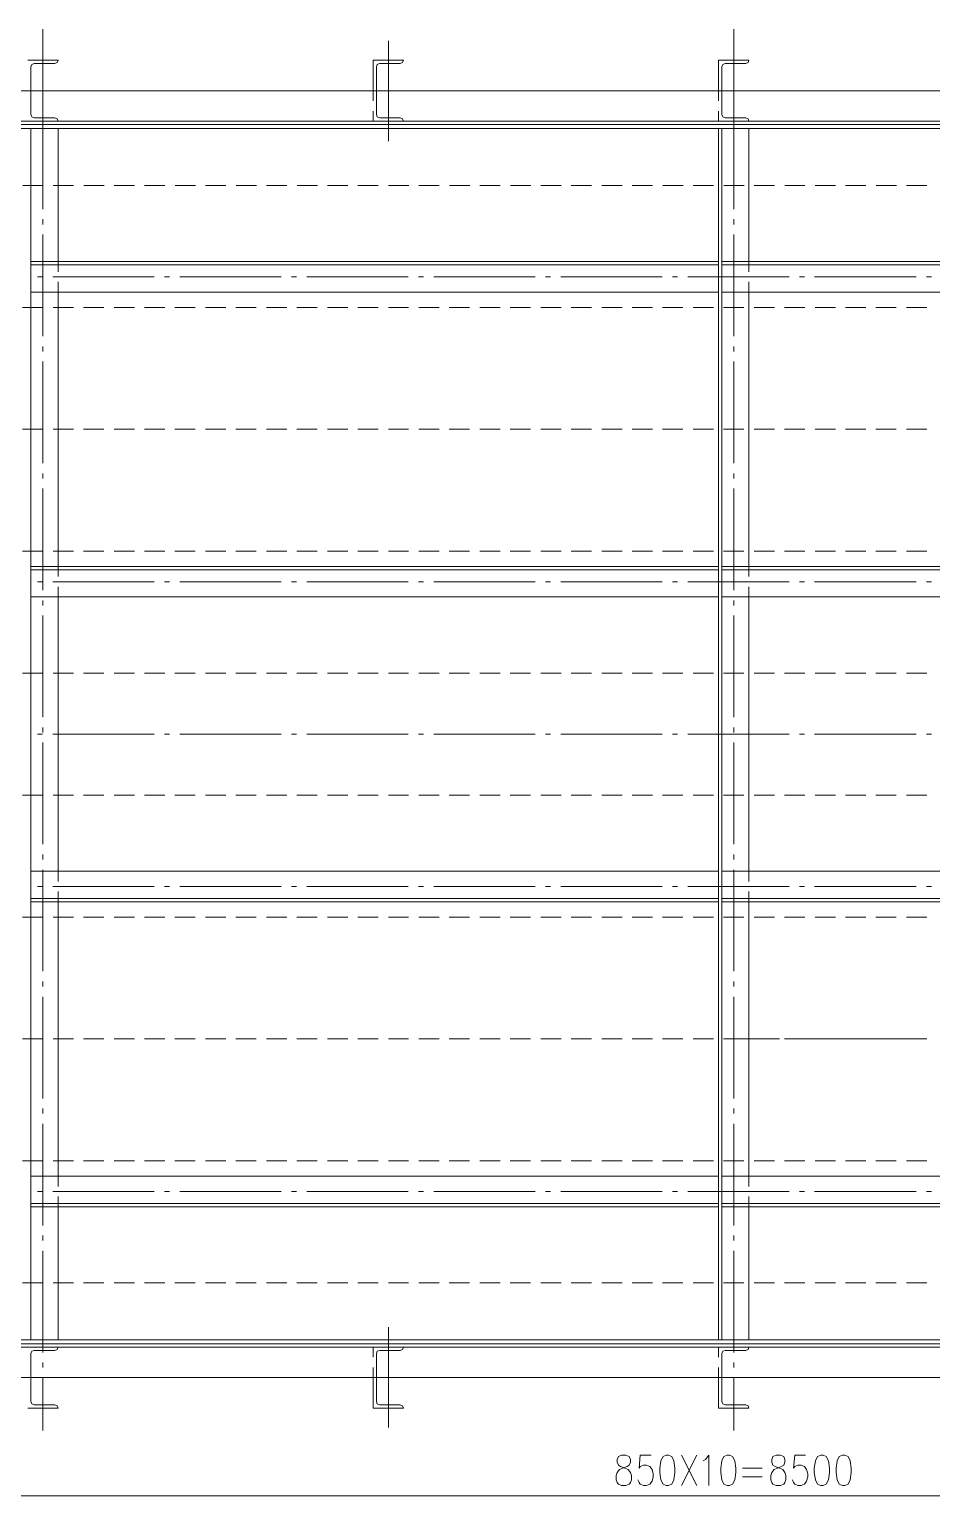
# Model space of a CAD drawing. Header units: millimetres. Extents: x 0 to 829, y 0 to 586.
# Drawn here: x 205.7 to 315.2, y 177.4 to 355.3 of the extents above; entities that cross this region are included whole.
import ezdxf

# ---------------------------------------------------------------- set-up
doc = ezdxf.new("R2010")
doc.units = ezdxf.units.MM

msp = doc.modelspace()

# ---------------------------------------------------------------- hatches: boundary and pattern name
h = msp.add_hatch(color=0)
h.dxf.hatch_style = 2
h.paths.add_polyline_path([(209.225444, 351.512364), (209.212392, 351.525417), (209.225444, 351.538469), (209.238497, 351.525417)])
h = msp.add_hatch(color=0)
h.dxf.hatch_style = 2
h.paths.add_polyline_path([(251.124861, 351.512364), (251.111808, 351.525417), (251.124861, 351.538469), (251.137914, 351.525417)])
h = msp.add_hatch(color=0)
h.dxf.hatch_style = 2
h.paths.add_polyline_path([(293.027806, 351.512364), (293.014753, 351.525417), (293.027806, 351.538469), (293.040858, 351.525417)])
h = msp.add_hatch(color=0)
h.dxf.hatch_style = 2
h.paths.add_polyline_path([(209.225444, 344.118142), (209.212392, 344.131194), (209.225444, 344.144247), (209.238497, 344.131194)])
h = msp.add_hatch(color=0)
h.dxf.hatch_style = 2
h.paths.add_polyline_path([(251.124861, 344.118142), (251.111808, 344.131194), (251.124861, 344.144247), (251.137914, 344.131194)])
h = msp.add_hatch(color=0)
h.dxf.hatch_style = 2
h.paths.add_polyline_path([(293.027806, 344.118142), (293.014753, 344.131194), (293.027806, 344.144247), (293.040858, 344.131194)])
h = msp.add_hatch(color=0)
h.dxf.hatch_style = 2
h.paths.add_polyline_path([(209.225444, 195.443475), (209.212392, 195.456528), (209.225444, 195.469581), (209.238497, 195.456528)])
h = msp.add_hatch(color=0)
h.dxf.hatch_style = 2
h.paths.add_polyline_path([(251.124861, 195.443475), (251.111808, 195.456528), (251.124861, 195.469581), (251.137914, 195.456528)])
h = msp.add_hatch(color=0)
h.dxf.hatch_style = 2
h.paths.add_polyline_path([(293.027806, 195.443475), (293.014753, 195.456528), (293.027806, 195.469581), (293.040858, 195.456528)])
h = msp.add_hatch(color=0)
h.dxf.hatch_style = 2
h.paths.add_polyline_path([(209.225444, 188.049253), (209.212392, 188.062306), (209.225444, 188.075358), (209.238497, 188.062306)])
h = msp.add_hatch(color=0)
h.dxf.hatch_style = 2
h.paths.add_polyline_path([(251.124861, 188.049253), (251.111808, 188.062306), (251.124861, 188.075358), (251.137914, 188.062306)])
h = msp.add_hatch(color=0)
h.dxf.hatch_style = 2
h.paths.add_polyline_path([(293.027806, 188.049253), (293.014753, 188.062306), (293.027806, 188.075358), (293.040858, 188.062306)])

# ---------------------------------------------------------------- linework, layer by layer
at = {"color": 0, "lineweight": 0}
for points in [[(207.376889, 355.268389), (207.376889, 348.865472)], [(207.376889, 341.72525), (207.376889, 353.889028)], [(249.276306, 341.72525), (249.276306, 353.889028)], [(291.17925, 355.268389), (291.17925, 348.865472)], [(291.17925, 341.72525), (291.17925, 353.889028)], [(209.225444, 351.525417), (205.528333, 351.525417)], [(206.315028, 351.130306), (206.036333, 351.017417), (205.919917, 350.738722)], [(205.919917, 350.738722), (205.919917, 347.828306)], [(206.315028, 351.130306), (208.830333, 351.130306)], [(208.830333, 351.130306), (209.109028, 351.246722), (209.225444, 351.525417)], [(247.42775, 351.525417), (247.42775, 347.828306)], [(251.124861, 351.525417), (247.42775, 351.525417)], [(248.217972, 351.130306), (247.939278, 351.017417), (247.822861, 350.738722)], [(247.822861, 350.738722), (247.822861, 347.828306)], [(248.217972, 351.130306), (250.72975, 351.130306)], [(250.72975, 351.130306), (251.008444, 351.246722), (251.124861, 351.525417)], [(289.330694, 351.525417), (289.330694, 347.828306)], [(293.027806, 351.525417), (289.330694, 351.525417)], [(290.117389, 351.130306), (289.838694, 351.017417), (289.722278, 350.738722)], [(289.722278, 350.738722), (289.722278, 347.828306)], [(290.117389, 351.130306), (292.632694, 351.130306)], [(292.632694, 351.130306), (292.911389, 351.246722), (293.027806, 351.525417)], [(65.256833, 347.828306), (517.101667, 347.828306)], [(205.919917, 344.921417), (205.919917, 347.828306)], [(207.376889, 347.63075), (207.376889, 347.016917)], [(247.42775, 346.597111), (247.42775, 347.828306)], [(247.822861, 344.921417), (247.822861, 347.828306)], [(289.330694, 346.597111), (289.330694, 347.828306)], [(289.722278, 344.921417), (289.722278, 347.828306)], [(291.17925, 347.63075), (291.17925, 347.016917)], [(207.376889, 345.782194), (207.376889, 333.459667)], [(247.42775, 344.131194), (247.42775, 345.362389)], [(289.330694, 344.131194), (289.330694, 345.362389)], [(291.17925, 345.782194), (291.17925, 333.459667)], [(68.953944, 344.131194), (513.401028, 344.131194)], [(493.776, 343.245722), (68.953944, 343.245722)], [(69.349056, 343.736083), (513.009444, 343.736083)], [(205.919917, 344.921417), (206.036333, 344.642722), (206.315028, 344.526306)], [(205.919917, 343.245722), (205.919917, 196.342)], [(206.315028, 344.526306), (208.830333, 344.526306)], [(209.225444, 344.131194), (209.109028, 344.409889), (208.830333, 344.526306)], [(209.225444, 343.245722), (209.225444, 327.099083)], [(247.822861, 344.921417), (247.939278, 344.642722), (248.217972, 344.526306)], [(248.217972, 344.526306), (250.72975, 344.526306)], [(251.124861, 344.131194), (251.008444, 344.409889), (250.72975, 344.526306)], [(289.330694, 343.245722), (289.330694, 196.342)], [(289.722278, 344.921417), (289.838694, 344.642722), (290.117389, 344.526306)], [(289.722278, 343.245722), (289.722278, 196.342)], [(290.117389, 344.526306), (292.632694, 344.526306)], [(293.027806, 344.131194), (292.911389, 344.409889), (292.632694, 344.526306)], [(293.027806, 343.245722), (293.027806, 327.099083)], [(204.925083, 336.341861), (207.391, 336.341861)], [(208.622194, 336.341861), (211.088111, 336.341861)], [(212.319306, 336.341861), (214.785222, 336.341861)], [(216.016417, 336.341861), (218.482333, 336.341861)], [(219.713528, 336.341861), (222.179444, 336.341861)], [(223.410639, 336.341861), (225.876556, 336.341861)], [(227.10775, 336.341861), (229.573667, 336.341861)], [(230.804861, 336.341861), (233.270778, 336.341861)], [(234.501972, 336.341861), (236.967889, 336.341861)], [(238.199083, 336.341861), (240.665, 336.341861)], [(241.896194, 336.341861), (244.362111, 336.341861)], [(245.593306, 336.341861), (248.059222, 336.341861)], [(249.290417, 336.341861), (251.756333, 336.341861)], [(252.987528, 336.341861), (255.453444, 336.341861)], [(256.684639, 336.341861), (259.150556, 336.341861)], [(260.38175, 336.341861), (262.847667, 336.341861)], [(264.078861, 336.341861), (266.544778, 336.341861)], [(267.775972, 336.341861), (270.241889, 336.341861)], [(271.473083, 336.341861), (273.939, 336.341861)], [(275.170194, 336.341861), (277.636111, 336.341861)], [(278.867306, 336.341861), (281.333222, 336.341861)], [(282.567944, 336.341861), (285.030333, 336.341861)], [(286.265056, 336.341861), (288.727444, 336.341861)], [(289.962167, 336.341861), (292.424556, 336.341861)], [(293.659278, 336.341861), (296.121667, 336.341861)], [(297.356389, 336.341861), (299.818778, 336.341861)], [(301.0535, 336.341861), (303.515889, 336.341861)], [(304.750611, 336.341861), (307.213, 336.341861)], [(308.447722, 336.341861), (310.910111, 336.341861)], [(312.144833, 336.341861), (314.607222, 336.341861)], [(207.376889, 332.228472), (207.376889, 331.611111)], [(291.17925, 332.228472), (291.17925, 331.611111)], [(207.376889, 330.379917), (207.376889, 318.053861)], [(291.17925, 330.379917), (291.17925, 318.053861)], [(289.330694, 327.099083), (205.919917, 327.099083)], [(289.330694, 326.703972), (205.919917, 326.703972)], [(209.225444, 327.099083), (209.225444, 325.867889)], [(373.133056, 327.099083), (289.722278, 327.099083)], [(373.133056, 326.703972), (289.722278, 326.703972)], [(293.027806, 327.099083), (293.027806, 325.867889)], [(206.717194, 325.250528), (207.334556, 325.250528)], [(208.56575, 325.250528), (220.888278, 325.250528)], [(209.225444, 324.636694), (209.225444, 323.401972)], [(222.123, 325.250528), (222.736833, 325.250528)], [(223.971556, 325.250528), (236.294083, 325.250528)], [(237.525278, 325.250528), (238.142639, 325.250528)], [(239.373833, 325.250528), (251.699889, 325.250528)], [(252.931083, 325.250528), (253.548444, 325.250528)], [(254.779639, 325.250528), (267.105694, 325.250528)], [(268.336889, 325.250528), (268.95425, 325.250528)], [(270.185444, 325.250528), (282.507972, 325.250528)], [(283.742694, 325.250528), (284.356528, 325.250528)], [(285.59125, 325.250528), (297.913778, 325.250528)], [(293.027806, 324.636694), (293.027806, 323.401972)], [(299.144972, 325.250528), (299.762333, 325.250528)], [(300.993528, 325.250528), (313.319583, 325.250528)], [(314.550778, 325.250528), (315.168139, 325.250528)], [(289.330694, 323.401972), (205.919917, 323.401972)], [(209.225444, 323.401972), (209.225444, 290.127972)], [(476.652167, 323.401972), (289.722278, 323.401972)], [(293.027806, 323.401972), (293.027806, 290.127972)], [(204.910972, 321.553417), (207.376889, 321.553417)], [(208.608083, 321.553417), (211.074, 321.553417)], [(212.305194, 321.553417), (214.771111, 321.553417)], [(216.002306, 321.553417), (218.468222, 321.553417)], [(219.699417, 321.553417), (222.165333, 321.553417)], [(223.396528, 321.553417), (225.862444, 321.553417)], [(227.093639, 321.553417), (229.559556, 321.553417)], [(230.79075, 321.553417), (233.256667, 321.553417)], [(234.487861, 321.553417), (236.953778, 321.553417)], [(238.184972, 321.553417), (240.650889, 321.553417)], [(241.882083, 321.553417), (244.348, 321.553417)], [(245.579194, 321.553417), (248.045111, 321.553417)], [(249.276306, 321.553417), (251.742222, 321.553417)], [(252.973417, 321.553417), (255.439333, 321.553417)], [(256.670528, 321.553417), (259.136444, 321.553417)], [(260.367639, 321.553417), (262.833556, 321.553417)], [(264.06475, 321.553417), (266.530667, 321.553417)], [(267.761861, 321.553417), (270.227778, 321.553417)], [(271.458972, 321.553417), (273.924889, 321.553417)], [(275.156083, 321.553417), (277.622, 321.553417)], [(278.853194, 321.553417), (281.319111, 321.553417)], [(282.550306, 321.553417), (285.016222, 321.553417)], [(286.247417, 321.553417), (288.713333, 321.553417)], [(289.944528, 321.553417), (292.410444, 321.553417)], [(293.641639, 321.553417), (296.107556, 321.553417)], [(297.33875, 321.553417), (299.804667, 321.553417)], [(301.035861, 321.553417), (303.501778, 321.553417)], [(304.732972, 321.553417), (307.198889, 321.553417)], [(308.430083, 321.553417), (310.896, 321.553417)], [(312.127194, 321.553417), (314.593111, 321.553417)], [(207.376889, 316.822667), (207.376889, 316.205306)], [(291.17925, 316.822667), (291.17925, 316.205306)], [(207.376889, 314.974111), (207.376889, 302.651583)], [(291.17925, 314.974111), (291.17925, 302.651583)], [(204.910972, 306.764972), (207.376889, 306.764972)], [(208.608083, 306.764972), (211.074, 306.764972)], [(212.305194, 306.764972), (214.771111, 306.764972)], [(216.002306, 306.764972), (218.468222, 306.764972)], [(219.699417, 306.764972), (222.165333, 306.764972)], [(223.396528, 306.764972), (225.862444, 306.764972)], [(227.093639, 306.764972), (229.559556, 306.764972)], [(230.79075, 306.764972), (233.256667, 306.764972)], [(234.487861, 306.764972), (236.953778, 306.764972)], [(238.184972, 306.764972), (240.650889, 306.764972)], [(241.882083, 306.764972), (244.348, 306.764972)], [(245.579194, 306.764972), (248.045111, 306.764972)], [(249.276306, 306.764972), (251.742222, 306.764972)], [(252.973417, 306.764972), (255.439333, 306.764972)], [(256.670528, 306.764972), (259.136444, 306.764972)], [(260.367639, 306.764972), (262.833556, 306.764972)], [(264.06475, 306.764972), (266.530667, 306.764972)], [(267.761861, 306.764972), (270.227778, 306.764972)], [(271.458972, 306.764972), (273.924889, 306.764972)], [(275.156083, 306.764972), (277.622, 306.764972)], [(278.853194, 306.764972), (281.319111, 306.764972)], [(282.550306, 306.764972), (285.016222, 306.764972)], [(286.247417, 306.764972), (288.713333, 306.764972)], [(289.944528, 306.764972), (292.410444, 306.764972)], [(293.641639, 306.764972), (296.107556, 306.764972)], [(297.33875, 306.764972), (299.804667, 306.764972)], [(301.035861, 306.764972), (303.501778, 306.764972)], [(304.732972, 306.764972), (307.198889, 306.764972)], [(308.430083, 306.764972), (310.896, 306.764972)], [(312.127194, 306.764972), (314.593111, 306.764972)], [(207.376889, 301.416861), (207.376889, 300.803028)], [(291.17925, 301.416861), (291.17925, 300.803028)], [(207.376889, 299.568306), (207.376889, 287.245778)], [(291.17925, 299.568306), (291.17925, 287.245778)], [(204.910972, 291.976528), (207.376889, 291.976528)], [(208.608083, 291.976528), (211.074, 291.976528)], [(212.305194, 291.976528), (214.771111, 291.976528)], [(216.002306, 291.976528), (218.468222, 291.976528)], [(219.699417, 291.976528), (222.165333, 291.976528)], [(223.396528, 291.976528), (225.862444, 291.976528)], [(227.093639, 291.976528), (229.559556, 291.976528)], [(230.79075, 291.976528), (233.256667, 291.976528)], [(234.487861, 291.976528), (236.953778, 291.976528)], [(238.184972, 291.976528), (240.650889, 291.976528)], [(241.882083, 291.976528), (244.348, 291.976528)], [(245.579194, 291.976528), (248.045111, 291.976528)], [(249.276306, 291.976528), (251.742222, 291.976528)], [(252.973417, 291.976528), (255.439333, 291.976528)], [(256.670528, 291.976528), (259.136444, 291.976528)], [(260.367639, 291.976528), (262.833556, 291.976528)], [(264.06475, 291.976528), (266.530667, 291.976528)], [(267.761861, 291.976528), (270.227778, 291.976528)], [(271.458972, 291.976528), (273.924889, 291.976528)], [(275.156083, 291.976528), (277.622, 291.976528)], [(278.853194, 291.976528), (281.319111, 291.976528)], [(282.550306, 291.976528), (285.016222, 291.976528)], [(286.247417, 291.976528), (288.713333, 291.976528)], [(289.944528, 291.976528), (292.410444, 291.976528)], [(293.641639, 291.976528), (296.107556, 291.976528)], [(297.33875, 291.976528), (299.804667, 291.976528)], [(301.035861, 291.976528), (303.501778, 291.976528)], [(304.732972, 291.976528), (307.198889, 291.976528)], [(308.430083, 291.976528), (310.896, 291.976528)], [(312.127194, 291.976528), (314.593111, 291.976528)], [(289.330694, 290.127972), (205.919917, 290.127972)], [(209.225444, 290.127972), (209.225444, 288.896778)], [(373.133056, 290.127972), (289.722278, 290.127972)], [(293.027806, 290.127972), (293.027806, 288.896778)], [(289.330694, 289.732861), (205.919917, 289.732861)], [(206.717194, 288.279417), (207.334556, 288.279417)], [(208.56575, 288.279417), (220.888278, 288.279417)], [(222.123, 288.279417), (222.736833, 288.279417)], [(223.971556, 288.279417), (236.294083, 288.279417)], [(237.525278, 288.279417), (238.142639, 288.279417)], [(239.373833, 288.279417), (251.699889, 288.279417)], [(252.931083, 288.279417), (253.548444, 288.279417)], [(254.779639, 288.279417), (267.105694, 288.279417)], [(268.336889, 288.279417), (268.95425, 288.279417)], [(270.185444, 288.279417), (282.507972, 288.279417)], [(283.742694, 288.279417), (284.356528, 288.279417)], [(285.59125, 288.279417), (297.913778, 288.279417)], [(373.133056, 289.732861), (289.722278, 289.732861)], [(299.144972, 288.279417), (299.762333, 288.279417)], [(300.993528, 288.279417), (313.319583, 288.279417)], [(314.550778, 288.279417), (315.168139, 288.279417)], [(289.330694, 286.430861), (205.919917, 286.430861)], [(209.225444, 287.662056), (209.225444, 286.430861)], [(209.225444, 286.430861), (209.225444, 253.156861)], [(373.133056, 286.430861), (289.722278, 286.430861)], [(293.027806, 287.662056), (293.027806, 286.430861)], [(293.027806, 286.430861), (293.027806, 253.156861)], [(207.376889, 286.014583), (207.376889, 285.397222)], [(291.17925, 286.014583), (291.17925, 285.397222)], [(207.376889, 284.166028), (207.376889, 271.839972)], [(291.17925, 284.166028), (291.17925, 271.839972)], [(204.910972, 277.188083), (207.376889, 277.188083)], [(208.608083, 277.188083), (211.074, 277.188083)], [(212.305194, 277.188083), (214.771111, 277.188083)], [(216.002306, 277.188083), (218.468222, 277.188083)], [(219.699417, 277.188083), (222.165333, 277.188083)], [(223.396528, 277.188083), (225.862444, 277.188083)], [(227.093639, 277.188083), (229.559556, 277.188083)], [(230.79075, 277.188083), (233.256667, 277.188083)], [(234.487861, 277.188083), (236.953778, 277.188083)], [(238.184972, 277.188083), (240.650889, 277.188083)], [(241.882083, 277.188083), (244.348, 277.188083)], [(245.579194, 277.188083), (248.045111, 277.188083)], [(249.276306, 277.188083), (251.742222, 277.188083)], [(252.973417, 277.188083), (255.439333, 277.188083)], [(256.670528, 277.188083), (259.136444, 277.188083)], [(260.367639, 277.188083), (262.833556, 277.188083)], [(264.06475, 277.188083), (266.530667, 277.188083)], [(267.761861, 277.188083), (270.227778, 277.188083)], [(271.458972, 277.188083), (273.924889, 277.188083)], [(275.156083, 277.188083), (277.622, 277.188083)], [(278.853194, 277.188083), (281.319111, 277.188083)], [(282.550306, 277.188083), (285.016222, 277.188083)], [(286.247417, 277.188083), (288.713333, 277.188083)], [(289.944528, 277.188083), (292.410444, 277.188083)], [(293.641639, 277.188083), (296.107556, 277.188083)], [(297.33875, 277.188083), (299.804667, 277.188083)], [(301.035861, 277.188083), (303.501778, 277.188083)], [(304.732972, 277.188083), (307.198889, 277.188083)], [(308.430083, 277.188083), (310.896, 277.188083)], [(312.127194, 277.188083), (314.593111, 277.188083)], [(207.376889, 270.608778), (207.376889, 269.991417)], [(291.17925, 270.608778), (291.17925, 269.991417)], [(206.717194, 269.793861), (207.334556, 269.793861)], [(207.376889, 268.760222), (207.376889, 256.434167)], [(208.56575, 269.793861), (220.888278, 269.793861)], [(222.123, 269.793861), (222.736833, 269.793861)], [(223.971556, 269.793861), (236.294083, 269.793861)], [(237.525278, 269.793861), (238.142639, 269.793861)], [(239.373833, 269.793861), (251.699889, 269.793861)], [(252.931083, 269.793861), (253.548444, 269.793861)], [(254.779639, 269.793861), (267.105694, 269.793861)], [(268.336889, 269.793861), (268.95425, 269.793861)], [(270.185444, 269.793861), (282.507972, 269.793861)], [(283.742694, 269.793861), (284.356528, 269.793861)], [(285.59125, 269.793861), (297.913778, 269.793861)], [(291.17925, 268.760222), (291.17925, 256.434167)], [(299.144972, 269.793861), (299.762333, 269.793861)], [(300.993528, 269.793861), (313.319583, 269.793861)], [(314.550778, 269.793861), (315.168139, 269.793861)], [(204.910972, 262.399639), (207.376889, 262.399639)], [(208.608083, 262.399639), (211.074, 262.399639)], [(212.305194, 262.399639), (214.771111, 262.399639)], [(216.002306, 262.399639), (218.468222, 262.399639)], [(219.699417, 262.399639), (222.165333, 262.399639)], [(223.396528, 262.399639), (225.862444, 262.399639)], [(227.093639, 262.399639), (229.559556, 262.399639)], [(230.79075, 262.399639), (233.256667, 262.399639)], [(234.487861, 262.399639), (236.953778, 262.399639)], [(238.184972, 262.399639), (240.650889, 262.399639)], [(241.882083, 262.399639), (244.348, 262.399639)], [(245.579194, 262.399639), (248.045111, 262.399639)], [(249.276306, 262.399639), (251.742222, 262.399639)], [(252.973417, 262.399639), (255.439333, 262.399639)], [(256.670528, 262.399639), (259.136444, 262.399639)], [(260.367639, 262.399639), (262.833556, 262.399639)], [(264.06475, 262.399639), (266.530667, 262.399639)], [(267.761861, 262.399639), (270.227778, 262.399639)], [(271.458972, 262.399639), (273.924889, 262.399639)], [(275.156083, 262.399639), (277.622, 262.399639)], [(278.853194, 262.399639), (281.319111, 262.399639)], [(282.550306, 262.399639), (285.016222, 262.399639)], [(286.247417, 262.399639), (288.713333, 262.399639)], [(289.944528, 262.399639), (292.410444, 262.399639)], [(293.641639, 262.399639), (296.107556, 262.399639)], [(297.33875, 262.399639), (299.804667, 262.399639)], [(301.035861, 262.399639), (303.501778, 262.399639)], [(304.732972, 262.399639), (307.198889, 262.399639)], [(308.430083, 262.399639), (310.896, 262.399639)], [(312.127194, 262.399639), (314.593111, 262.399639)], [(207.376889, 255.202972), (207.376889, 254.585611)], [(291.17925, 255.202972), (291.17925, 254.585611)], [(289.330694, 253.156861), (205.919917, 253.156861)], [(207.376889, 253.354417), (207.376889, 241.031889)], [(209.225444, 251.925667), (209.225444, 253.156861)], [(373.133056, 253.156861), (289.722278, 253.156861)], [(291.17925, 253.354417), (291.17925, 241.031889)], [(293.027806, 251.925667), (293.027806, 253.156861)], [(206.717194, 251.308306), (207.334556, 251.308306)], [(208.56575, 251.308306), (220.888278, 251.308306)], [(222.123, 251.308306), (222.736833, 251.308306)], [(223.971556, 251.308306), (236.294083, 251.308306)], [(237.525278, 251.308306), (238.142639, 251.308306)], [(239.373833, 251.308306), (251.699889, 251.308306)], [(252.931083, 251.308306), (253.548444, 251.308306)], [(254.779639, 251.308306), (267.105694, 251.308306)], [(268.336889, 251.308306), (268.95425, 251.308306)], [(270.185444, 251.308306), (282.507972, 251.308306)], [(283.742694, 251.308306), (284.356528, 251.308306)], [(285.59125, 251.308306), (297.913778, 251.308306)], [(299.144972, 251.308306), (299.762333, 251.308306)], [(300.993528, 251.308306), (313.319583, 251.308306)], [(314.550778, 251.308306), (315.168139, 251.308306)], [(289.330694, 249.854861), (205.919917, 249.854861)], [(289.330694, 249.45975), (205.919917, 249.45975)], [(209.225444, 249.45975), (209.225444, 250.690944)], [(209.225444, 249.45975), (209.225444, 216.18575)], [(373.133056, 249.854861), (289.722278, 249.854861)], [(373.133056, 249.45975), (289.722278, 249.45975)], [(293.027806, 249.45975), (293.027806, 250.690944)], [(293.027806, 249.45975), (293.027806, 216.18575)], [(204.910972, 247.611194), (207.376889, 247.611194)], [(208.608083, 247.611194), (211.074, 247.611194)], [(212.305194, 247.611194), (214.771111, 247.611194)], [(216.002306, 247.611194), (218.468222, 247.611194)], [(219.699417, 247.611194), (222.165333, 247.611194)], [(223.396528, 247.611194), (225.862444, 247.611194)], [(227.093639, 247.611194), (229.559556, 247.611194)], [(230.79075, 247.611194), (233.256667, 247.611194)], [(234.487861, 247.611194), (236.953778, 247.611194)], [(238.184972, 247.611194), (240.650889, 247.611194)], [(241.882083, 247.611194), (244.348, 247.611194)], [(245.579194, 247.611194), (248.045111, 247.611194)], [(249.276306, 247.611194), (251.742222, 247.611194)], [(252.973417, 247.611194), (255.439333, 247.611194)], [(256.670528, 247.611194), (259.136444, 247.611194)], [(260.367639, 247.611194), (262.833556, 247.611194)], [(264.06475, 247.611194), (266.530667, 247.611194)], [(267.761861, 247.611194), (270.227778, 247.611194)], [(271.458972, 247.611194), (273.924889, 247.611194)], [(275.156083, 247.611194), (277.622, 247.611194)], [(278.853194, 247.611194), (281.319111, 247.611194)], [(282.550306, 247.611194), (285.016222, 247.611194)], [(286.247417, 247.611194), (288.713333, 247.611194)], [(289.944528, 247.611194), (292.410444, 247.611194)], [(293.641639, 247.611194), (296.107556, 247.611194)], [(297.33875, 247.611194), (299.804667, 247.611194)], [(301.035861, 247.611194), (303.501778, 247.611194)], [(304.732972, 247.611194), (307.198889, 247.611194)], [(308.430083, 247.611194), (310.896, 247.611194)], [(312.127194, 247.611194), (314.593111, 247.611194)], [(207.376889, 239.797167), (207.376889, 239.183333)], [(291.17925, 239.797167), (291.17925, 239.183333)], [(207.376889, 237.948611), (207.376889, 225.626083)], [(291.17925, 237.948611), (291.17925, 225.626083)], [(204.910972, 232.82275), (207.376889, 232.82275)], [(208.608083, 232.82275), (211.074, 232.82275)], [(212.305194, 232.82275), (214.771111, 232.82275)], [(216.002306, 232.82275), (218.468222, 232.82275)], [(219.699417, 232.82275), (222.165333, 232.82275)], [(223.396528, 232.82275), (225.862444, 232.82275)], [(227.093639, 232.82275), (229.559556, 232.82275)], [(230.79075, 232.82275), (233.256667, 232.82275)], [(234.487861, 232.82275), (236.953778, 232.82275)], [(238.184972, 232.82275), (240.650889, 232.82275)], [(241.882083, 232.82275), (244.348, 232.82275)], [(245.579194, 232.82275), (248.045111, 232.82275)], [(249.276306, 232.82275), (251.742222, 232.82275)], [(252.973417, 232.82275), (255.439333, 232.82275)], [(256.670528, 232.82275), (259.136444, 232.82275)], [(260.367639, 232.82275), (262.833556, 232.82275)], [(264.06475, 232.82275), (266.530667, 232.82275)], [(267.761861, 232.82275), (270.227778, 232.82275)], [(271.458972, 232.82275), (273.924889, 232.82275)], [(275.156083, 232.82275), (277.622, 232.82275)], [(278.853194, 232.82275), (281.319111, 232.82275)], [(282.550306, 232.82275), (285.016222, 232.82275)], [(286.247417, 232.82275), (288.713333, 232.82275)], [(289.944528, 232.82275), (292.410444, 232.82275)], [(296.724917, 232.82275), (290.152667, 232.82275)], [(293.641639, 232.82275), (296.107556, 232.82275)], [(297.33875, 232.82275), (299.804667, 232.82275)], [(298.573472, 232.82275), (297.956111, 232.82275)], [(312.127194, 232.82275), (299.804667, 232.82275)], [(301.035861, 232.82275), (303.501778, 232.82275)], [(304.732972, 232.82275), (307.198889, 232.82275)], [(308.430083, 232.82275), (310.896, 232.82275)], [(312.127194, 232.82275), (314.593111, 232.82275)], [(313.97575, 232.82275), (313.361917, 232.82275)], [(207.376889, 224.394889), (207.376889, 223.777528)], [(291.17925, 224.394889), (291.17925, 223.777528)], [(207.376889, 222.546333), (207.376889, 210.220278)], [(291.17925, 222.546333), (291.17925, 210.220278)], [(204.910972, 218.034306), (207.376889, 218.034306)], [(208.608083, 218.034306), (211.074, 218.034306)], [(212.305194, 218.034306), (214.771111, 218.034306)], [(216.002306, 218.034306), (218.468222, 218.034306)], [(219.699417, 218.034306), (222.165333, 218.034306)], [(223.396528, 218.034306), (225.862444, 218.034306)], [(227.093639, 218.034306), (229.559556, 218.034306)], [(230.79075, 218.034306), (233.256667, 218.034306)], [(234.487861, 218.034306), (236.953778, 218.034306)], [(238.184972, 218.034306), (240.650889, 218.034306)], [(241.882083, 218.034306), (244.348, 218.034306)], [(245.579194, 218.034306), (248.045111, 218.034306)], [(249.276306, 218.034306), (251.742222, 218.034306)], [(252.973417, 218.034306), (255.439333, 218.034306)], [(256.670528, 218.034306), (259.136444, 218.034306)], [(260.367639, 218.034306), (262.833556, 218.034306)], [(264.06475, 218.034306), (266.530667, 218.034306)], [(267.761861, 218.034306), (270.227778, 218.034306)], [(271.458972, 218.034306), (273.924889, 218.034306)], [(275.156083, 218.034306), (277.622, 218.034306)], [(278.853194, 218.034306), (281.319111, 218.034306)], [(282.550306, 218.034306), (285.016222, 218.034306)], [(286.247417, 218.034306), (288.713333, 218.034306)], [(289.944528, 218.034306), (292.410444, 218.034306)], [(293.641639, 218.034306), (296.107556, 218.034306)], [(297.33875, 218.034306), (299.804667, 218.034306)], [(301.035861, 218.034306), (303.501778, 218.034306)], [(304.732972, 218.034306), (307.198889, 218.034306)], [(308.430083, 218.034306), (310.896, 218.034306)], [(312.127194, 218.034306), (314.593111, 218.034306)], [(289.330694, 216.18575), (205.919917, 216.18575)], [(209.225444, 214.951028), (209.225444, 216.18575)], [(373.133056, 216.18575), (289.722278, 216.18575)], [(293.027806, 214.951028), (293.027806, 216.18575)], [(206.717194, 214.337194), (207.334556, 214.337194)], [(208.56575, 214.337194), (220.888278, 214.337194)], [(209.225444, 212.488639), (209.225444, 213.719833)], [(222.123, 214.337194), (222.736833, 214.337194)], [(223.971556, 214.337194), (236.294083, 214.337194)], [(237.525278, 214.337194), (238.142639, 214.337194)], [(239.373833, 214.337194), (251.699889, 214.337194)], [(252.931083, 214.337194), (253.548444, 214.337194)], [(254.779639, 214.337194), (267.105694, 214.337194)], [(268.336889, 214.337194), (268.95425, 214.337194)], [(270.185444, 214.337194), (282.507972, 214.337194)], [(283.742694, 214.337194), (284.356528, 214.337194)], [(285.59125, 214.337194), (297.913778, 214.337194)], [(293.027806, 212.488639), (293.027806, 213.719833)], [(299.144972, 214.337194), (299.762333, 214.337194)], [(300.993528, 214.337194), (313.319583, 214.337194)], [(314.550778, 214.337194), (315.168139, 214.337194)], [(289.330694, 212.880222), (205.919917, 212.880222)], [(289.330694, 212.488639), (205.919917, 212.488639)], [(209.225444, 212.488639), (209.225444, 196.342)], [(373.133056, 212.880222), (289.722278, 212.880222)], [(373.133056, 212.488639), (289.722278, 212.488639)], [(293.027806, 212.488639), (293.027806, 196.342)], [(207.376889, 208.989083), (207.376889, 208.371722)], [(291.17925, 208.989083), (291.17925, 208.371722)], [(207.376889, 207.140528), (207.376889, 194.814472)], [(291.17925, 207.140528), (291.17925, 194.814472)], [(204.910972, 203.245861), (207.376889, 203.245861)], [(208.608083, 203.245861), (211.074, 203.245861)], [(212.305194, 203.245861), (214.771111, 203.245861)], [(216.002306, 203.245861), (218.468222, 203.245861)], [(219.699417, 203.245861), (222.165333, 203.245861)], [(223.396528, 203.245861), (225.862444, 203.245861)], [(227.093639, 203.245861), (229.559556, 203.245861)], [(230.79075, 203.245861), (233.256667, 203.245861)], [(234.487861, 203.245861), (236.953778, 203.245861)], [(238.184972, 203.245861), (240.650889, 203.245861)], [(241.882083, 203.245861), (244.348, 203.245861)], [(245.579194, 203.245861), (248.045111, 203.245861)], [(249.276306, 203.245861), (251.742222, 203.245861)], [(252.973417, 203.245861), (255.439333, 203.245861)], [(256.670528, 203.245861), (259.136444, 203.245861)], [(260.367639, 203.245861), (262.833556, 203.245861)], [(264.06475, 203.245861), (266.530667, 203.245861)], [(267.761861, 203.245861), (270.227778, 203.245861)], [(271.458972, 203.245861), (273.924889, 203.245861)], [(275.156083, 203.245861), (277.622, 203.245861)], [(278.853194, 203.245861), (281.319111, 203.245861)], [(282.550306, 203.245861), (285.016222, 203.245861)], [(286.247417, 203.245861), (288.713333, 203.245861)], [(289.944528, 203.245861), (292.410444, 203.245861)], [(293.641639, 203.245861), (296.107556, 203.245861)], [(297.33875, 203.245861), (299.804667, 203.245861)], [(301.035861, 203.245861), (303.501778, 203.245861)], [(304.732972, 203.245861), (307.198889, 203.245861)], [(308.430083, 203.245861), (310.896, 203.245861)], [(312.127194, 203.245861), (314.593111, 203.245861)], [(249.276306, 197.862472), (249.276306, 185.698694)], [(513.401028, 196.342), (68.953944, 196.342)], [(69.349056, 195.851639), (513.009444, 195.851639)], [(68.953944, 195.456528), (513.401028, 195.456528)], [(206.315028, 195.061417), (206.036333, 194.945), (205.919917, 194.666306)], [(205.919917, 194.666306), (205.919917, 191.759417)], [(206.315028, 195.061417), (208.830333, 195.061417)], [(208.830333, 195.061417), (209.109028, 195.177833), (209.225444, 195.456528)], [(247.42775, 195.456528), (247.42775, 194.221806)], [(248.217972, 195.061417), (247.939278, 194.945), (247.822861, 194.666306)], [(247.822861, 194.666306), (247.822861, 191.759417)], [(248.217972, 195.061417), (250.72975, 195.061417)], [(250.72975, 195.061417), (251.008444, 195.177833), (251.124861, 195.456528)], [(289.330694, 195.456528), (289.330694, 194.221806)], [(290.117389, 195.061417), (289.838694, 194.945), (289.722278, 194.666306)], [(289.722278, 194.666306), (289.722278, 191.759417)], [(290.117389, 195.061417), (292.632694, 195.061417)], [(292.632694, 195.061417), (292.911389, 195.177833), (293.027806, 195.456528)], [(207.376889, 193.583278), (207.376889, 192.965917)], [(247.42775, 192.990611), (247.42775, 191.759417)], [(289.330694, 192.990611), (289.330694, 191.759417)], [(291.17925, 193.583278), (291.17925, 192.965917)], [(65.256833, 191.759417), (517.101667, 191.759417)], [(205.919917, 188.849), (205.919917, 191.759417)], [(207.376889, 191.734722), (207.376889, 185.331806)], [(247.42775, 188.062306), (247.42775, 191.759417)], [(247.822861, 188.849), (247.822861, 191.759417)], [(289.330694, 188.062306), (289.330694, 191.759417)], [(289.722278, 188.849), (289.722278, 191.759417)], [(291.17925, 191.734722), (291.17925, 185.331806)], [(205.919917, 188.849), (206.036333, 188.570306), (206.315028, 188.457417)], [(247.822861, 188.849), (247.939278, 188.570306), (248.217972, 188.457417)], [(289.722278, 188.849), (289.838694, 188.570306), (290.117389, 188.457417)], [(209.225444, 188.062306), (205.528333, 188.062306)], [(206.315028, 188.457417), (208.830333, 188.457417)], [(209.225444, 188.062306), (209.109028, 188.341), (208.830333, 188.457417)], [(251.124861, 188.062306), (247.42775, 188.062306)], [(248.217972, 188.457417), (250.72975, 188.457417)], [(251.124861, 188.062306), (251.008444, 188.341), (250.72975, 188.457417)], [(293.027806, 188.062306), (289.330694, 188.062306)], [(290.117389, 188.457417), (292.632694, 188.457417)], [(293.027806, 188.062306), (292.911389, 188.341), (292.632694, 188.457417)], [(281.142722, 182.368472), (279.823333, 182.368472), (279.689278, 180.7845), (279.823333, 180.960889), (280.218444, 181.137278), (280.613556, 181.137278), (281.012194, 180.960889), (281.27325, 180.608111), (281.407306, 180.082472), (281.407306, 179.729694), (281.27325, 179.200528), (281.012194, 178.84775), (280.613556, 178.671361), (280.218444, 178.671361), (279.823333, 178.84775), (279.689278, 179.024139), (279.55875, 179.376917)], [(284.839833, 178.671361), (286.688389, 182.368472)], [(284.839833, 182.368472), (286.688389, 178.671361)], [(287.482139, 181.666444), (287.743194, 181.842833), (288.141833, 182.368472), (288.141833, 178.671361)], [(299.892861, 182.368472), (298.573472, 182.368472), (298.439417, 180.7845), (298.573472, 180.960889), (298.968583, 181.137278), (299.363694, 181.137278), (299.758806, 180.960889), (300.023389, 180.608111), (300.157444, 180.082472), (300.157444, 179.729694), (300.023389, 179.200528), (299.758806, 178.84775), (299.363694, 178.671361), (298.968583, 178.671361), (298.573472, 178.84775), (298.439417, 179.024139), (298.308889, 179.376917)], [(292.234056, 180.7845), (294.611778, 180.7845)], [(292.234056, 179.729694), (294.611778, 179.729694)], [(84.751333, 177.440167), (497.603639, 177.440167)]]:
    msp.add_lwpolyline(points, dxfattribs=at)
for points in [[(277.576139, 182.368472), (277.181028, 182.195611), (277.0505, 181.842833), (277.0505, 181.490056), (277.181028, 181.137278), (277.445611, 180.960889), (277.974778, 180.7845), (278.369889, 180.608111), (278.634472, 180.258861), (278.765, 179.906083), (278.765, 179.376917), (278.634472, 179.024139), (278.500417, 178.84775), (278.105306, 178.671361), (277.576139, 178.671361), (277.181028, 178.84775), (277.0505, 179.024139), (276.916444, 179.376917), (276.916444, 179.906083), (277.0505, 180.258861), (277.315083, 180.608111), (277.710194, 180.7845), (278.239361, 180.960889), (278.500417, 181.137278), (278.634472, 181.490056), (278.634472, 181.842833), (278.500417, 182.195611), (278.105306, 182.368472)], [(282.991278, 182.368472), (282.596167, 182.195611), (282.331583, 181.666444), (282.197528, 180.7845), (282.197528, 180.258861), (282.331583, 179.376917), (282.596167, 178.84775), (282.991278, 178.671361), (283.255861, 178.671361), (283.650972, 178.84775), (283.915556, 179.376917), (284.046083, 180.258861), (284.046083, 180.7845), (283.915556, 181.666444), (283.650972, 182.195611), (283.255861, 182.368472)], [(290.3855, 182.368472), (289.990389, 182.195611), (289.725806, 181.666444), (289.59175, 180.7845), (289.59175, 180.258861), (289.725806, 179.376917), (289.990389, 178.84775), (290.3855, 178.671361), (290.650083, 178.671361), (291.045194, 178.84775), (291.309778, 179.376917), (291.440306, 180.258861), (291.440306, 180.7845), (291.309778, 181.666444), (291.045194, 182.195611), (290.650083, 182.368472)], [(296.326278, 182.368472), (295.931167, 182.195611), (295.800639, 181.842833), (295.800639, 181.490056), (295.931167, 181.137278), (296.19575, 180.960889), (296.724917, 180.7845), (297.120028, 180.608111), (297.384611, 180.258861), (297.515139, 179.906083), (297.515139, 179.376917), (297.384611, 179.024139), (297.250556, 178.84775), (296.855444, 178.671361), (296.326278, 178.671361), (295.931167, 178.84775), (295.800639, 179.024139), (295.666583, 179.376917), (295.666583, 179.906083), (295.800639, 180.258861), (296.061694, 180.608111), (296.460333, 180.7845), (296.985972, 180.960889), (297.250556, 181.137278), (297.384611, 181.490056), (297.384611, 181.842833), (297.250556, 182.195611), (296.855444, 182.368472)], [(301.741417, 182.368472), (301.346306, 182.195611), (301.081722, 181.666444), (300.947667, 180.7845), (300.947667, 180.258861), (301.081722, 179.376917), (301.346306, 178.84775), (301.741417, 178.671361), (302.006, 178.671361), (302.401111, 178.84775), (302.665694, 179.376917), (302.796222, 180.258861), (302.796222, 180.7845), (302.665694, 181.666444), (302.401111, 182.195611), (302.006, 182.368472)], [(304.383722, 182.368472), (303.985083, 182.195611), (303.7205, 181.666444), (303.589972, 180.7845), (303.589972, 180.258861), (303.7205, 179.376917), (303.985083, 178.84775), (304.383722, 178.671361), (304.644778, 178.671361), (305.043417, 178.84775), (305.308, 179.376917), (305.438528, 180.258861), (305.438528, 180.7845), (305.308, 181.666444), (305.043417, 182.195611), (304.644778, 182.368472)]]:
    msp.add_lwpolyline(points, close=True, dxfattribs=at)

doc.saveas('drawing.dxf')
